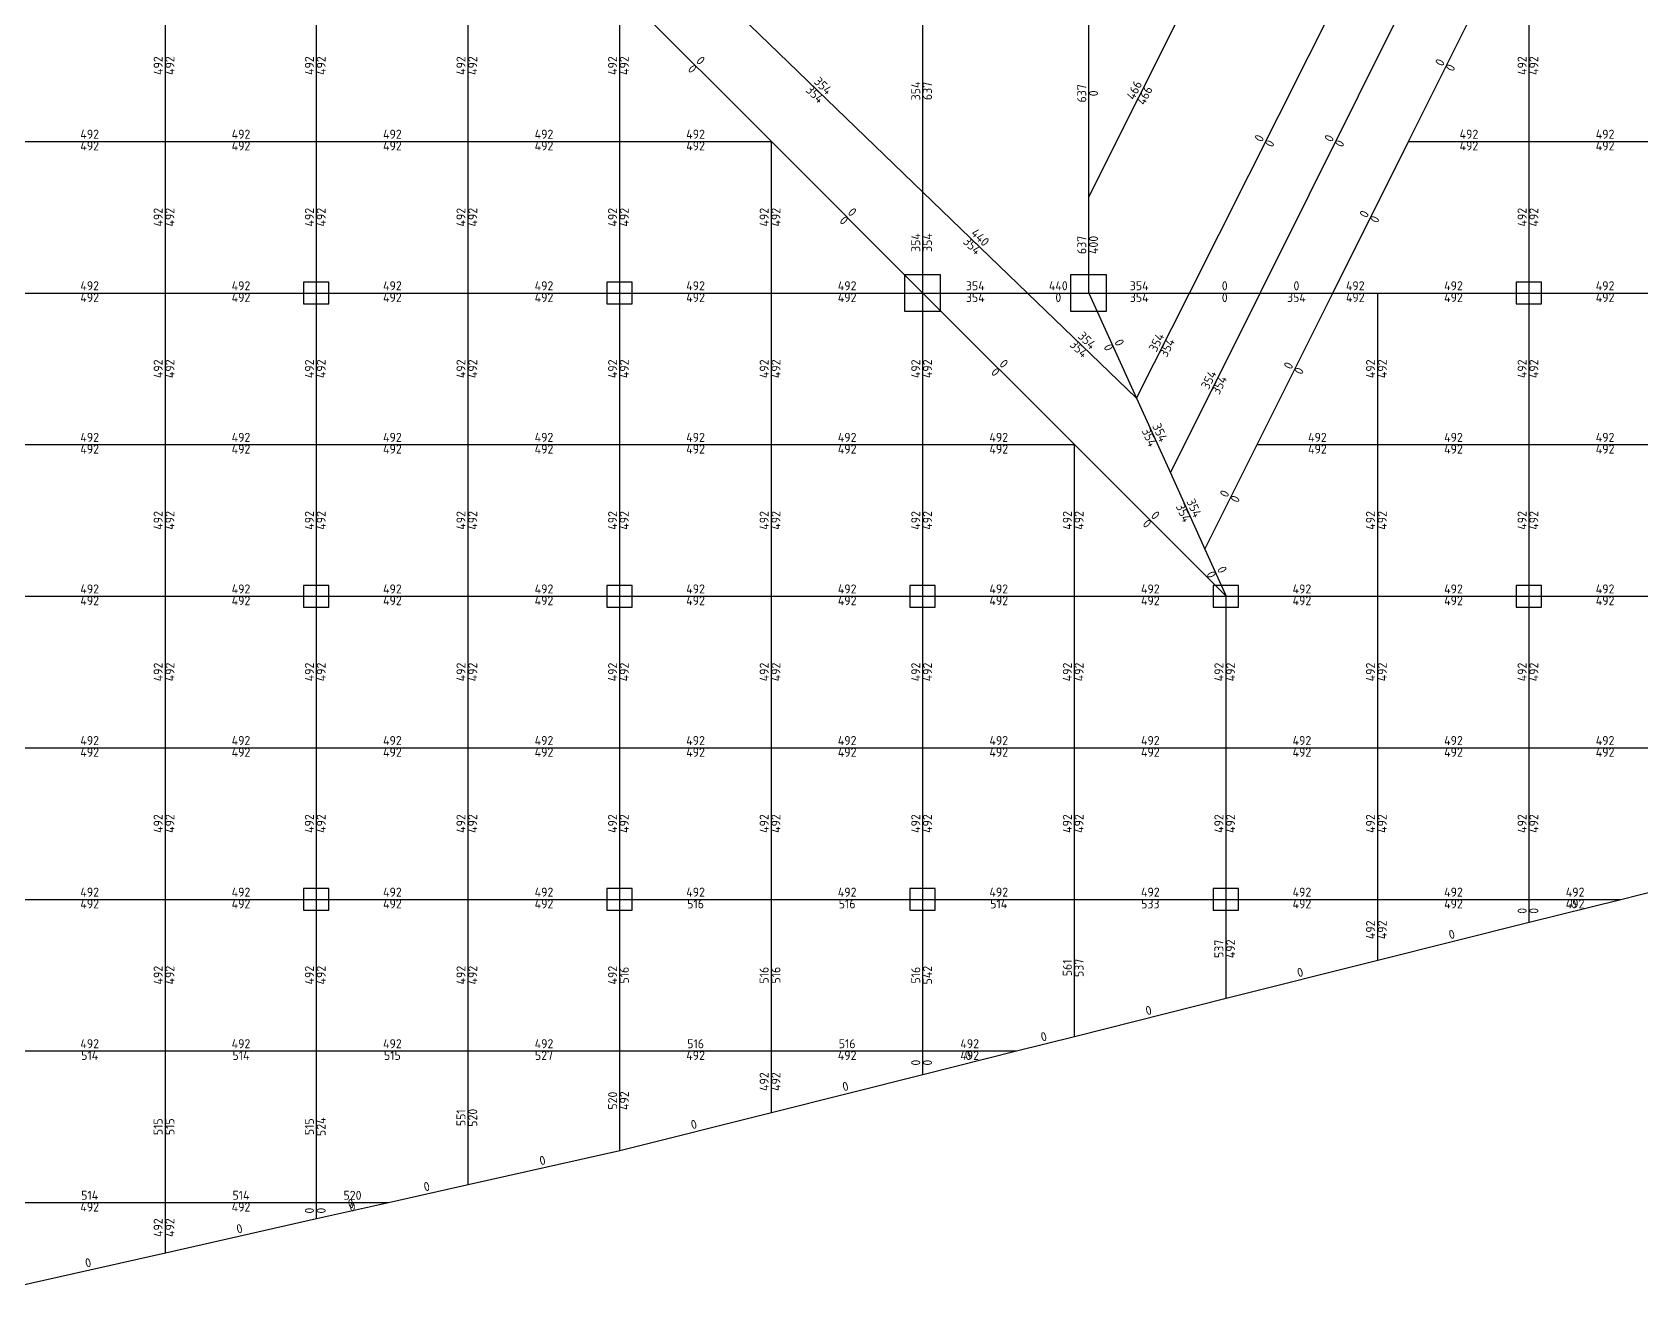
# Model space of a CAD drawing. Header units: millimetres. Extents: x -245177 to 1112891, y -1092030 to 122567.
# Drawn here: x -86381 to -41810, y -1042558 to -1007795 of the extents above; entities that cross this region are included whole.
import ezdxf
from ezdxf.enums import TextEntityAlignment as Align

# ---------------------------------------------------------------- set-up
doc = ezdxf.new("R2010")
doc.units = ezdxf.units.MM
doc.header["$MEASUREMENT"] = 0
for name, color, linetype in [('13', 4, 'Continuous'), ('dsg', 7, 'Continuous'), ('jiantu', 134, 'Continuous')]:
    doc.layers.add(name, color=color, linetype=linetype)
doc.styles.add('TrueTypeFont', font='yjkeng.shx', dxfattribs={"bigfont": 'yjkchn.shx'})

msp = doc.modelspace()

# ---------------------------------------------------------------- linework, layer by layer
at = {"layer": 'jiantu'}
for p, q in [((-82691, -1010822), (-82691, -1006622)), ((-78500, -1010822), (-78500, -1006622)), ((-74300, -1010822), (-74300, -1006622)), ((-70100, -1010822), (-70100, -1006622)), ((-70100, -1006622), (-65900, -1010822)), ((-67510, -1006622), (-61700, -1012226)), ((-61700, -1012226), (-61700, -1006622)), ((-57100, -1012357), (-57100, -1006622)), ((-57100, -1012357), (-54232, -1006622)), ((-54318, -1015022), (-50089, -1006622)), ((-52360, -1015022), (-48174, -1006622)), ((-48247, -1010822), (-46149, -1006622)), ((-44900, -1010822), (-44900, -1006622)), ((-86883, -1010822), (-82691, -1010822)), ((-82691, -1015022), (-82691, -1010822)), ((-82691, -1010822), (-78500, -1010822)), ((-78500, -1010822), (-74300, -1010822)), ((-78500, -1015022), (-78500, -1010822)), ((-74300, -1015022), (-74300, -1010822)), ((-74300, -1010822), (-70100, -1010822)), ((-70100, -1010822), (-65900, -1010822)), ((-70100, -1015022), (-70100, -1010822)), ((-65900, -1015022), (-65900, -1010822)), ((-65900, -1010822), (-61700, -1015022)), ((-50344, -1015022), (-48247, -1010822)), ((-48247, -1010822), (-44900, -1010822)), ((-44900, -1010822), (-40700, -1010822)), ((-44900, -1015022), (-44900, -1010822)), ((-61700, -1012226), (-58801, -1015022)), ((-61700, -1015022), (-61700, -1012226)), ((-57100, -1015022), (-57100, -1012357)), ((-86883, -1015022), (-82691, -1015022)), ((-82691, -1015022), (-78500, -1015022)), ((-82691, -1019222), (-82691, -1015022)), ((-78500, -1019222), (-78500, -1015022)), ((-78500, -1015022), (-74300, -1015022)), ((-74300, -1015022), (-70100, -1015022)), ((-74300, -1019222), (-74300, -1015022)), ((-70100, -1019222), (-70100, -1015022)), ((-70100, -1015022), (-65900, -1015022)), ((-65900, -1015022), (-61700, -1015022)), ((-65900, -1019222), (-65900, -1015022)), ((-61700, -1019222), (-61700, -1015022)), ((-61700, -1015022), (-57500, -1019222)), ((-61700, -1015022), (-58801, -1015022)), ((-58801, -1015022), (-57100, -1015022)), ((-58801, -1015022), (-55783, -1017932)), ((-57100, -1015022), (-55783, -1017932)), ((-57100, -1015022), (-54318, -1015022)), ((-55783, -1017932), (-54318, -1015022)), ((-54844, -1020007), (-52360, -1015022)), ((-54318, -1015022), (-52360, -1015022)), ((-52442, -1019222), (-50344, -1015022)), ((-52360, -1015022), (-50344, -1015022)), ((-50344, -1015022), (-49100, -1015022)), ((-49100, -1015022), (-44900, -1015022)), ((-49100, -1019222), (-49100, -1015022)), ((-44900, -1019222), (-44900, -1015022)), ((-44900, -1015022), (-40700, -1015022)), ((-55783, -1017932), (-54844, -1020007)), ((-86883, -1019222), (-82691, -1019222)), ((-82691, -1023422), (-82691, -1019222)), ((-82691, -1019222), (-78500, -1019222)), ((-78500, -1019222), (-74300, -1019222)), ((-78500, -1023422), (-78500, -1019222)), ((-74300, -1023422), (-74300, -1019222)), ((-74300, -1019222), (-70100, -1019222)), ((-70100, -1019222), (-65900, -1019222)), ((-70100, -1023422), (-70100, -1019222)), ((-65900, -1023422), (-65900, -1019222)), ((-65900, -1019222), (-61700, -1019222)), ((-61700, -1019222), (-57500, -1019222)), ((-61700, -1023422), (-61700, -1019222)), ((-57500, -1023422), (-57500, -1019222)), ((-57500, -1019222), (-53300, -1023422)), ((-53889, -1022119), (-52442, -1019222)), ((-52442, -1019222), (-49100, -1019222)), ((-49100, -1023422), (-49100, -1019222)), ((-49100, -1019222), (-44900, -1019222)), ((-44900, -1019222), (-40700, -1019222)), ((-44900, -1023422), (-44900, -1019222)), ((-54844, -1020007), (-53889, -1022119)), ((-53889, -1022119), (-53300, -1023422)), ((-86883, -1023422), (-82691, -1023422)), ((-82691, -1023422), (-78500, -1023422)), ((-82691, -1027622), (-82691, -1023422)), ((-78500, -1027622), (-78500, -1023422)), ((-78500, -1023422), (-74300, -1023422)), ((-74300, -1023422), (-70100, -1023422)), ((-74300, -1027622), (-74300, -1023422)), ((-70100, -1027622), (-70100, -1023422)), ((-70100, -1023422), (-65900, -1023422)), ((-65900, -1023422), (-61700, -1023422)), ((-65900, -1027622), (-65900, -1023422)), ((-61700, -1027622), (-61700, -1023422)), ((-61700, -1023422), (-57500, -1023422)), ((-57500, -1023422), (-53300, -1023422)), ((-57500, -1027622), (-57500, -1023422)), ((-53300, -1027622), (-53300, -1023422)), ((-53300, -1023422), (-49100, -1023422)), ((-49100, -1023422), (-44900, -1023422)), ((-49100, -1027622), (-49100, -1023422)), ((-44900, -1027622), (-44900, -1023422)), ((-44900, -1023422), (-40700, -1023422)), ((-86883, -1027622), (-82691, -1027622)), ((-82691, -1031822), (-82691, -1027622)), ((-82691, -1027622), (-78500, -1027622)), ((-78500, -1027622), (-74300, -1027622)), ((-78500, -1031822), (-78500, -1027622)), ((-74300, -1031822), (-74300, -1027622)), ((-74300, -1027622), (-70100, -1027622)), ((-70100, -1027622), (-65900, -1027622)), ((-70100, -1031822), (-70100, -1027622)), ((-65900, -1031822), (-65900, -1027622)), ((-65900, -1027622), (-61700, -1027622)), ((-61700, -1027622), (-57500, -1027622)), ((-61700, -1031822), (-61700, -1027622)), ((-57500, -1031822), (-57500, -1027622)), ((-57500, -1027622), (-53300, -1027622)), ((-53300, -1027622), (-49100, -1027622)), ((-53300, -1031822), (-53300, -1027622)), ((-49100, -1031822), (-49100, -1027622)), ((-49100, -1027622), (-44900, -1027622)), ((-44900, -1027622), (-40700, -1027622)), ((-44900, -1031822), (-44900, -1027622)), ((-86883, -1031822), (-82691, -1031822)), ((-82691, -1031822), (-78500, -1031822)), ((-82691, -1036022), (-82691, -1031822)), ((-78500, -1036022), (-78500, -1031822)), ((-78500, -1031822), (-74300, -1031822)), ((-74300, -1031822), (-70100, -1031822)), ((-74300, -1036022), (-74300, -1031822)), ((-70099, -1036022), (-70100, -1031822)), ((-70100, -1031822), (-65900, -1031822)), ((-65900, -1031822), (-61700, -1031822)), ((-65900, -1036022), (-65900, -1031822)), ((-61700, -1036022), (-61700, -1031822)), ((-61700, -1031822), (-57500, -1031822)), ((-57500, -1031822), (-53300, -1031822)), ((-57500, -1035618), (-57500, -1031822)), ((-53300, -1031822), (-49100, -1031822)), ((-53300, -1034564), (-53300, -1031822)), ((-49100, -1031822), (-44900, -1031822)), ((-49100, -1033511), (-49100, -1031822)), ((-44900, -1031822), (-42363, -1031822)), ((-44900, -1032458), (-44900, -1031822)), ((-86883, -1036022), (-82691, -1036022)), ((-82691, -1040222), (-82691, -1036022)), ((-82691, -1036022), (-78500, -1036022)), ((-78500, -1036022), (-74300, -1036022)), ((-78500, -1040222), (-78500, -1036022)), ((-74300, -1039723), (-74300, -1036022)), ((-74300, -1036022), (-70099, -1036022)), ((-70099, -1036022), (-65900, -1036022)), ((-70098, -1038777), (-70099, -1036022)), ((-65900, -1037724), (-65900, -1036022)), ((-65900, -1036022), (-61700, -1036022)), ((-61700, -1036022), (-59111, -1036022)), ((-61700, -1036671), (-61700, -1036022)), ((-86883, -1040222), (-82691, -1040222)), ((-82691, -1040222), (-78500, -1040222)), ((-82691, -1041613), (-82691, -1040222)), ((-78500, -1040222), (-76512, -1040222)), ((-78500, -1040669), (-78500, -1040222))]:
    msp.add_line(p, q, dxfattribs=at)
at = {"layer": 'jiantu', "color": 94}
for p, q in [((-42363, -1031822), (-40700, -1031404)), ((-44900, -1032458), (-42363, -1031822)), ((-49100, -1033511), (-44900, -1032458)), ((-53300, -1034564), (-49100, -1033511)), ((-57500, -1035618), (-53300, -1034564)), ((-59111, -1036022), (-57500, -1035618)), ((-61700, -1036671), (-59111, -1036022)), ((-65900, -1037724), (-61700, -1036671)), ((-70098, -1038777), (-65900, -1037724)), ((-74300, -1039723), (-70098, -1038777)), ((-76512, -1040222), (-74300, -1039723)), ((-78500, -1040669), (-76512, -1040222)), ((-82691, -1041613), (-78500, -1040669)), ((-86883, -1042558), (-82691, -1041613))]:
    msp.add_line(p, q, dxfattribs=at)
at = {"layer": 'jiantu', "color": 54}
for points in [[(-78160, -1014722), (-78860, -1014722), (-78860, -1015322), (-78160, -1015322)], [(-69760, -1014722), (-70460, -1014722), (-70460, -1015322), (-69760, -1015322)], [(-61210, -1014522), (-62210, -1014522), (-62210, -1015522), (-61210, -1015522)], [(-56610, -1014522), (-57610, -1014522), (-57610, -1015522), (-56610, -1015522)], [(-44560, -1014722), (-45260, -1014722), (-45260, -1015322), (-44560, -1015322)], [(-78160, -1023122), (-78860, -1023122), (-78860, -1023722), (-78160, -1023722)], [(-69760, -1023122), (-70460, -1023122), (-70460, -1023722), (-69760, -1023722)], [(-61360, -1023122), (-62060, -1023122), (-62060, -1023722), (-61360, -1023722)], [(-52960, -1023122), (-53660, -1023122), (-53660, -1023722), (-52960, -1023722)], [(-44560, -1023122), (-45260, -1023122), (-45260, -1023722), (-44560, -1023722)], [(-78160, -1031522), (-78860, -1031522), (-78860, -1032122), (-78160, -1032122)], [(-69760, -1031522), (-70460, -1031522), (-70460, -1032122), (-69760, -1032122)], [(-61360, -1031522), (-62060, -1031522), (-62060, -1032122), (-61360, -1032122)], [(-52960, -1031522), (-53660, -1031522), (-53660, -1032122), (-52960, -1032122)]]:
    msp.add_lwpolyline(points, close=True, dxfattribs=at)

# ---------------------------------------------------------------- texts
at = {"layer": '13', "color": 4, "linetype": 'Continuous', "style": 'TrueTypeFont'}
for s, p in [('637', (-61700, -1009424)), ('537', (-57500, -1033720)), ('542', (-61700, -1033922))]:
    msp.add_text(s, height=250, rotation=90, dxfattribs=at).set_placement(p, align=Align.TOP_CENTER)
for s, p in [('637', (-57100, -1009490)), ('637', (-57100, -1013690)), ('537', (-53300, -1033193)), ('561', (-57500, -1033720)), ('551', (-74300, -1037873))]:
    msp.add_text(s, height=250, rotation=90, dxfattribs=at).set_placement(p, align=Align.BOTTOM_CENTER)
for s, p in [('533', (-55400, -1031822)), ('527', (-72199, -1036022))]:
    msp.add_text(s, height=250, dxfattribs=at).set_placement(p, align=Align.TOP_CENTER)
at = {"layer": 'dsg', "color": 1, "linetype": 'Continuous', "style": 'TrueTypeFont'}
for s, rotation, p in [('492', 90, (-82691, -1008722)), ('492', 90, (-78500, -1008722)), ('492', 90, (-74300, -1008722)), ('492', 90, (-70100, -1008722)), ('0', 315, (-68000, -1008722)), ('0', 63.4613, (-47198, -1008722)), ('492', 90, (-44900, -1008722)), ('354', 316.036, (-64605, -1009424)), ('354', 90, (-61700, -1009424)), ('466', 63.435, (-55666, -1009490)), ('0', 63.2804, (-52204, -1010822)), ('0', 63.5118, (-50267, -1010822)), ('492', 90, (-82691, -1012922)), ('492', 90, (-78500, -1012922)), ('492', 90, (-74300, -1012922)), ('492', 90, (-70100, -1012922)), ('492', 90, (-65900, -1012922)), ('0', 315, (-63800, -1012922)), ('0', 63.4613, (-49296, -1012922)), ('492', 90, (-44900, -1012922)), ('354', 90, (-61700, -1013624)), ('440', 316.036, (-60250, -1013624)), ('354', 316.036, (-57292, -1016477)), ('354', 63.2804, (-55050, -1016477)), ('0', 294.3411, (-56441, -1016477)), ('492', 90, (-82691, -1017122)), ('492', 90, (-78500, -1017122)), ('492', 90, (-74300, -1017122)), ('492', 90, (-70100, -1017122)), ('492', 90, (-65900, -1017122)), ('492', 90, (-61700, -1017122)), ('0', 315, (-59600, -1017122)), ('0', 63.4613, (-51393, -1017122)), ('492', 90, (-49100, -1017122)), ('492', 90, (-44900, -1017122)), ('354', 63.5118, (-53602, -1017514)), ('354', 294.3411, (-55314, -1018970)), ('0', 63.4613, (-53165, -1020670)), ('492', 90, (-82691, -1021322)), ('492', 90, (-78500, -1021322)), ('492', 90, (-74300, -1021322)), ('492', 90, (-70100, -1021322)), ('492', 90, (-65900, -1021322)), ('492', 90, (-61700, -1021322)), ('492', 90, (-57500, -1021322)), ('0', 315, (-55400, -1021322)), ('354', 294.3411, (-54367, -1021063)), ('492', 90, (-49100, -1021322)), ('492', 90, (-44900, -1021322)), ('0', 294.3411, (-53594, -1022770)), ('492', 90, (-82691, -1025522)), ('492', 90, (-78500, -1025522)), ('492', 90, (-74300, -1025522)), ('492', 90, (-70100, -1025522)), ('492', 90, (-65900, -1025522)), ('492', 90, (-61700, -1025522)), ('492', 90, (-57500, -1025522)), ('492', 90, (-53300, -1025522)), ('492', 90, (-49100, -1025522)), ('492', 90, (-44900, -1025522)), ('492', 90, (-82691, -1029722)), ('492', 90, (-78500, -1029722)), ('492', 90, (-74300, -1029722)), ('492', 90, (-70100, -1029722)), ('492', 90, (-65900, -1029722)), ('492', 90, (-61700, -1029722)), ('492', 90, (-57500, -1029722)), ('492', 90, (-53300, -1029722)), ('492', 90, (-49100, -1029722)), ('492', 90, (-44900, -1029722)), ('0', 90, (-44900, -1032140)), ('0', 14.0787, (-43631, -1032140)), ('492', 90, (-49100, -1032666)), ('0', 14.0787, (-47000, -1032984)), ('492', 90, (-82691, -1033922)), ('492', 90, (-78500, -1033922)), ('492', 90, (-74300, -1033922)), ('492', 90, (-70099, -1033922)), ('516', 90, (-65900, -1033922)), ('516', 90, (-61700, -1033922)), ('0', 14.0787, (-51200, -1034038)), ('0', 14.0787, (-55400, -1035091)), ('0', 14.0787, (-58305, -1035820)), ('0', 14.0787, (-60405, -1036346)), ('492', 90, (-65900, -1036873)), ('0', 90, (-61700, -1036346)), ('0', 14.0787, (-63800, -1037198)), ('520', 90, (-70098, -1037399)), ('515', 90, (-82691, -1038122)), ('515', 90, (-78500, -1038122)), ('0', 14.0787, (-67999, -1038251)), ('0', 12.6924, (-72199, -1039250)), ('0', 12.6924, (-75406, -1039973)), ('0', 12.6924, (-77506, -1040446)), ('492', 90, (-82691, -1040918)), ('0', 90, (-78500, -1040446)), ('0', 12.6924, (-80595, -1041141)), ('0', 12.6924, (-84787, -1042085))]:
    msp.add_text(s, height=250, rotation=rotation, dxfattribs=at).set_placement(p, align=Align.BOTTOM_CENTER)
for s, rotation, p in [('492', 90, (-82691, -1008722)), ('492', 90, (-78500, -1008722)), ('492', 90, (-74300, -1008722)), ('492', 90, (-70100, -1008722)), ('492', 90, (-44900, -1008722)), ('0', 315, (-68000, -1008722)), ('0', 63.4613, (-47198, -1008722)), ('354', 316.036, (-64605, -1009424)), ('0', 90, (-57100, -1009490)), ('466', 63.435, (-55666, -1009490)), ('0', 63.2804, (-52204, -1010822)), ('0', 63.5118, (-50267, -1010822)), ('492', 90, (-82691, -1012922)), ('492', 90, (-78500, -1012922)), ('492', 90, (-74300, -1012922)), ('492', 90, (-70100, -1012922)), ('492', 90, (-65900, -1012922)), ('0', 315, (-63800, -1012922)), ('0', 63.4613, (-49296, -1012922)), ('492', 90, (-44900, -1012922)), ('354', 90, (-61700, -1013624)), ('354', 316.036, (-60250, -1013624)), ('400', 90, (-57100, -1013690)), ('354', 316.036, (-57292, -1016477)), ('0', 294.3411, (-56441, -1016477)), ('354', 63.2804, (-55050, -1016477)), ('492', 90, (-82691, -1017122)), ('492', 90, (-78500, -1017122)), ('492', 90, (-74300, -1017122)), ('492', 90, (-70100, -1017122)), ('492', 90, (-65900, -1017122)), ('492', 90, (-61700, -1017122)), ('0', 315, (-59600, -1017122)), ('0', 63.4613, (-51393, -1017122)), ('492', 90, (-49100, -1017122)), ('492', 90, (-44900, -1017122)), ('354', 63.5118, (-53602, -1017514)), ('354', 294.3411, (-55314, -1018970)), ('0', 63.4613, (-53165, -1020670)), ('492', 90, (-82691, -1021322)), ('492', 90, (-78500, -1021322)), ('492', 90, (-74300, -1021322)), ('492', 90, (-70100, -1021322)), ('492', 90, (-65900, -1021322)), ('492', 90, (-61700, -1021322)), ('492', 90, (-57500, -1021322)), ('354', 294.3411, (-54367, -1021063)), ('492', 90, (-49100, -1021322)), ('492', 90, (-44900, -1021322)), ('0', 315, (-55400, -1021322)), ('0', 294.3411, (-53594, -1022770)), ('492', 90, (-82691, -1025522)), ('492', 90, (-78500, -1025522)), ('492', 90, (-74300, -1025522)), ('492', 90, (-70100, -1025522)), ('492', 90, (-65900, -1025522)), ('492', 90, (-61700, -1025522)), ('492', 90, (-57500, -1025522)), ('492', 90, (-53300, -1025522)), ('492', 90, (-49100, -1025522)), ('492', 90, (-44900, -1025522)), ('492', 90, (-82691, -1029722)), ('492', 90, (-78500, -1029722)), ('492', 90, (-74300, -1029722)), ('492', 90, (-70100, -1029722)), ('492', 90, (-65900, -1029722)), ('492', 90, (-61700, -1029722)), ('492', 90, (-57500, -1029722)), ('492', 90, (-53300, -1029722)), ('492', 90, (-49100, -1029722)), ('492', 90, (-44900, -1029722)), ('0', 90, (-44900, -1032140)), ('492', 90, (-49100, -1032666)), ('492', 90, (-53300, -1033193)), ('492', 90, (-82691, -1033922)), ('492', 90, (-78500, -1033922)), ('492', 90, (-74300, -1033922)), ('516', 90, (-70099, -1033922)), ('516', 90, (-65900, -1033922)), ('492', 90, (-65900, -1036873)), ('0', 90, (-61700, -1036346)), ('492', 90, (-70098, -1037399)), ('515', 90, (-82691, -1038122)), ('524', 90, (-78500, -1038122)), ('520', 90, (-74300, -1037873)), ('492', 90, (-82691, -1040918)), ('0', 90, (-78500, -1040446))]:
    msp.add_text(s, height=250, rotation=rotation, dxfattribs=at).set_placement(p, align=Align.TOP_CENTER)
for s, p in [('492', (-84787, -1010822)), ('492', (-80595, -1010822)), ('492', (-76400, -1010822)), ('492', (-72200, -1010822)), ('492', (-68000, -1010822)), ('492', (-46573, -1010822)), ('492', (-42800, -1010822)), ('492', (-84787, -1015022)), ('492', (-80595, -1015022)), ('492', (-76400, -1015022)), ('492', (-72200, -1015022)), ('492', (-68000, -1015022)), ('492', (-63800, -1015022)), ('354', (-60250, -1015022)), ('440', (-57950, -1015022)), ('354', (-55709, -1015022)), ('0', (-53339, -1015022)), ('0', (-51352, -1015022)), ('492', (-49722, -1015022)), ('492', (-47000, -1015022)), ('492', (-42800, -1015022)), ('492', (-84787, -1019222)), ('492', (-80595, -1019222)), ('492', (-76400, -1019222)), ('492', (-72200, -1019222)), ('492', (-68000, -1019222)), ('492', (-63800, -1019222)), ('492', (-59600, -1019222)), ('492', (-50771, -1019222)), ('492', (-47000, -1019222)), ('492', (-42800, -1019222)), ('492', (-84787, -1023422)), ('492', (-80595, -1023422)), ('492', (-76400, -1023422)), ('492', (-72200, -1023422)), ('492', (-68000, -1023422)), ('492', (-63800, -1023422)), ('492', (-59600, -1023422)), ('492', (-55400, -1023422)), ('492', (-51200, -1023422)), ('492', (-47000, -1023422)), ('492', (-42800, -1023422)), ('492', (-84787, -1027622)), ('492', (-80595, -1027622)), ('492', (-76400, -1027622)), ('492', (-72200, -1027622)), ('492', (-68000, -1027622)), ('492', (-63800, -1027622)), ('492', (-59600, -1027622)), ('492', (-55400, -1027622)), ('492', (-51200, -1027622)), ('492', (-47000, -1027622)), ('492', (-42800, -1027622)), ('492', (-84787, -1031822)), ('492', (-80595, -1031822)), ('492', (-76400, -1031822)), ('492', (-72200, -1031822)), ('492', (-68000, -1031822)), ('492', (-63800, -1031822)), ('492', (-59600, -1031822)), ('492', (-55400, -1031822)), ('492', (-51200, -1031822)), ('492', (-47000, -1031822)), ('492', (-43631, -1031822)), ('492', (-84787, -1036022)), ('492', (-80595, -1036022)), ('492', (-76400, -1036022)), ('492', (-72199, -1036022)), ('516', (-67999, -1036022)), ('516', (-63800, -1036022)), ('492', (-60405, -1036022)), ('514', (-84787, -1040222)), ('514', (-80595, -1040222)), ('520', (-77506, -1040222))]:
    msp.add_text(s, height=250, dxfattribs=at).set_placement(p, align=Align.BOTTOM_CENTER)
for s, p in [('492', (-84787, -1010822)), ('492', (-80595, -1010822)), ('492', (-76400, -1010822)), ('492', (-72200, -1010822)), ('492', (-68000, -1010822)), ('492', (-46573, -1010822)), ('492', (-42800, -1010822)), ('492', (-84787, -1015022)), ('492', (-80595, -1015022)), ('492', (-76400, -1015022)), ('492', (-72200, -1015022)), ('492', (-68000, -1015022)), ('492', (-63800, -1015022)), ('354', (-60250, -1015022)), ('0', (-57950, -1015022)), ('354', (-55709, -1015022)), ('0', (-53339, -1015022)), ('354', (-51352, -1015022)), ('492', (-49722, -1015022)), ('492', (-47000, -1015022)), ('492', (-42800, -1015022)), ('492', (-84787, -1019222)), ('492', (-80595, -1019222)), ('492', (-76400, -1019222)), ('492', (-72200, -1019222)), ('492', (-68000, -1019222)), ('492', (-63800, -1019222)), ('492', (-59600, -1019222)), ('492', (-50771, -1019222)), ('492', (-47000, -1019222)), ('492', (-42800, -1019222)), ('492', (-84787, -1023422)), ('492', (-80595, -1023422)), ('492', (-76400, -1023422)), ('492', (-72200, -1023422)), ('492', (-68000, -1023422)), ('492', (-63800, -1023422)), ('492', (-59600, -1023422)), ('492', (-55400, -1023422)), ('492', (-51200, -1023422)), ('492', (-47000, -1023422)), ('492', (-42800, -1023422)), ('492', (-84787, -1027622)), ('492', (-80595, -1027622)), ('492', (-76400, -1027622)), ('492', (-72200, -1027622)), ('492', (-68000, -1027622)), ('492', (-63800, -1027622)), ('492', (-59600, -1027622)), ('492', (-55400, -1027622)), ('492', (-51200, -1027622)), ('492', (-47000, -1027622)), ('492', (-42800, -1027622)), ('492', (-84787, -1031822)), ('492', (-80595, -1031822)), ('492', (-76400, -1031822)), ('492', (-72200, -1031822)), ('516', (-68000, -1031822)), ('516', (-63800, -1031822)), ('514', (-59600, -1031822)), ('492', (-51200, -1031822)), ('492', (-47000, -1031822)), ('492', (-43631, -1031822)), ('514', (-84787, -1036022)), ('514', (-80595, -1036022)), ('515', (-76400, -1036022)), ('492', (-67999, -1036022)), ('492', (-63800, -1036022)), ('492', (-60405, -1036022)), ('492', (-84787, -1040222)), ('492', (-80595, -1040222)), ('0', (-77506, -1040222))]:
    msp.add_text(s, height=250, dxfattribs=at).set_placement(p, align=Align.TOP_CENTER)

doc.saveas('drawing.dxf')
